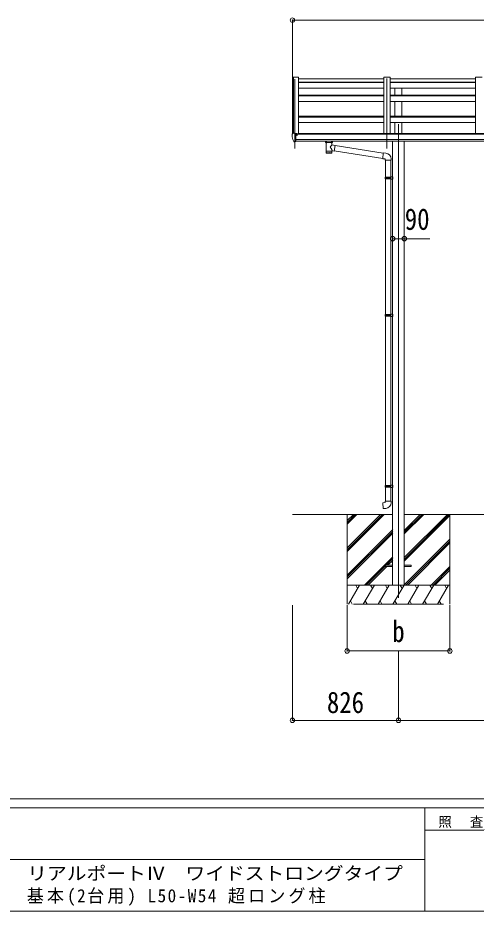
# Model space of a CAD drawing. Units: millimetres at full size, sheet at 1:35; some dimension numbers follow another scale. Extents: x -9783 to 9892, y -6828 to 6752.
# Drawn here: x 36 to 3605, y -6828 to 127 of the extents above; entities that cross this region are included whole.
import ezdxf
from ezdxf.enums import TextEntityAlignment as Align

# ---------------------------------------------------------------- set-up
doc = ezdxf.new("R2010")
doc.units = ezdxf.units.MM
doc.header["$LTSCALE"] = 35
doc.header["$PDMODE"] = 32
doc.header["$PDSIZE"] = 35
for name, color, linetype, lineweight in [('0-0_0', 7, 'Continuous', 9), ('0-1_本体', 4, 'Continuous', 9), ('0-2_部品', 7, 'Continuous', 9), ('0-8_PARTS2', 2, 'Continuous', 9), ('0-A_寸法', 6, 'Continuous', 9), ('F-0_240', 7, 'Continuous', 9)]:
    doc.layers.add(name, color=color, linetype=linetype, lineweight=lineweight)
doc.styles.add('ＭＳ ゴシック', font='')
doc.styles.get('ＭＳ ゴシック').set_extended_font_data('MS Gothic')

msp = doc.modelspace()

# ---------------------------------------------------------------- linework, layer by layer
at = {"layer": '0-0_0'}
for p, q in [((2174.19, -3739.43), (2954.99, -3739.43)), ((2600.19, -3739.43), (2600.19, -4439.43)), ((2600.19, -4000.16), (2860.92, -3739.43)), ((2600.19, -4014.3), (2875.06, -3739.43)), ((2600.19, -4028.44), (2889.2, -3739.43)), ((2600.19, -3816.31), (2677.07, -3739.43)), ((2600.19, -3802.17), (2662.93, -3739.43)), ((2600.19, -3788.02), (2648.79, -3739.43)), ((3045.39, -3739.43), (4654.99, -3739.43)), ((3045.39, -4075.45), (3381.42, -3739.43)), ((3045.39, -4089.6), (3395.56, -3739.43)), ((3045.39, -3891.61), (3197.57, -3739.43)), ((3045.39, -3877.47), (3183.43, -3739.43)), ((3045.39, -3863.32), (3169.29, -3739.43)), ((3045.39, -4103.74), (3400.19, -3748.94)), ((3400.19, -3739.43), (3400.19, -4439.43)), ((2600.19, -4212.29), (2954.99, -3857.49)), ((2600.19, -4226.43), (2954.99, -3871.63)), ((2600.19, -4240.57), (2954.99, -3885.77)), ((3045.39, -4287.59), (3400.19, -3932.79)), ((3057.69, -4289.43), (3400.19, -3946.93)), ((3071.83, -4289.43), (3400.19, -3961.07)), ((2735.18, -4289.43), (2954.99, -4069.62)), ((2903.84, -4134.92), (2954.99, -4083.76)), ((2917.98, -4134.92), (2954.99, -4097.9)), ((2749.32, -4289.43), (2900.19, -4138.56)), ((2763.47, -4289.43), (2908.98, -4143.92)), ((3255.68, -4289.43), (3400.19, -4144.92)), ((3269.82, -4289.43), (3400.19, -4159.06)), ((3283.97, -4289.43), (3400.19, -4173.2)), ((3400.19, -4289.43), (2600.19, -4289.43)), ((2610.48, -4439.43), (2697.08, -4289.43)), ((2682.08, -4315.41), (2667.08, -4289.43)), ((2725.95, -4439.43), (2812.55, -4289.43)), ((2797.55, -4315.41), (2782.55, -4289.43)), ((2841.42, -4439.43), (2928.02, -4289.43)), ((2913.02, -4315.41), (2898.02, -4289.43)), ((2956.89, -4439.43), (3043.49, -4289.43)), ((3028.49, -4315.41), (3013.49, -4289.43)), ((3072.36, -4439.43), (3158.96, -4289.43)), ((3143.96, -4315.41), (3128.96, -4289.43)), ((3187.83, -4439.43), (3274.43, -4289.43)), ((3244.43, -4289.43), (3259.43, -4315.41)), ((3303.3, -4439.43), (3389.9, -4289.43)), ((3359.9, -4289.43), (3374.9, -4315.41)), ((2625.48, -4413.45), (2640.48, -4439.43)), ((2650.19, -4439.43), (3350.19, -4439.43)), ((2740.95, -4413.45), (2755.95, -4439.43)), ((2856.42, -4413.45), (2871.42, -4439.43)), ((2971.89, -4413.45), (2986.89, -4439.43)), ((3087.36, -4413.45), (3102.36, -4439.43)), ((3202.83, -4413.45), (3217.83, -4439.43)), ((3318.3, -4413.45), (3333.3, -4439.43))]:
    msp.add_line(p, q, dxfattribs=at)
at = {"layer": '0-1_本体'}
for p, q in [((2174, -335.52), (2173.99, -776.58)), ((2174.94, -334.64), (2182.77, -334.23)), ((2182.99, -334.31), (2182.99, -770.03)), ((2183.07, -334.42), (2183.69, -336.04)), ((2220.99, -334.22), (2220.99, -779.84)), ((2220.99, -347.22), (2884.99, -347.22)), ((2884.99, -334.22), (2884.99, -773.31)), ((2934.99, -334.22), (2884.99, -334.22)), ((2934.99, -334.22), (2934.99, -773.31)), ((2934.99, -347.22), (3600.99, -347.22)), ((3600.99, -334.22), (3600.99, -773.31)), ((3650.99, -334.22), (3600.99, -334.22)), ((2220.99, -373.89), (2884.99, -373.89)), ((2220.99, -376.51), (2884.99, -376.51)), ((2934.99, -373.89), (3600.99, -373.89)), ((2934.99, -376.51), (3600.99, -376.51)), ((2220.99, -421.25), (2884.99, -421.25)), ((2220.99, -474.9), (2884.99, -474.9)), ((2220.99, -480.55), (2884.99, -480.55)), ((2934.99, -421.25), (3600.99, -421.25)), ((2934.99, -474.9), (3600.99, -474.9)), ((2934.99, -480.55), (3600.99, -480.55)), ((2972.49, -474.98), (2972.49, -421.25)), ((3027.49, -474.98), (3027.49, -421.25)), ((2220.99, -524.54), (2884.99, -524.54)), ((2934.99, -524.54), (3600.99, -524.54)), ((2972.49, -638.63), (2972.49, -524.54)), ((3027.49, -638.63), (3027.49, -524.54)), ((2220.99, -638.53), (2884.99, -638.53)), ((2220.99, -645.43), (2884.99, -645.43)), ((2220.99, -688.98), (2884.99, -688.98)), ((2934.99, -638.53), (3600.99, -638.53)), ((2934.99, -645.43), (3600.99, -645.43)), ((2934.99, -688.98), (3600.99, -688.98)), ((2972.49, -773.31), (2972.49, -688.98)), ((3027.49, -773.31), (3027.49, -688.98)), ((7199.49, -779.84), (2200.49, -779.84)), ((2200.49, -821.44), (7199.49, -821.44)), ((7199.49, -833.29), (2200.49, -833.21)), ((2225.99, -779.84), (2225.99, -773.31)), ((7175.99, -773.31), (2225.99, -773.31)), ((2954.79, -833.38), (2954.79, -4289.45)), ((3045.19, -833.38), (3045.19, -4289.45))]:
    msp.add_line(p, q, dxfattribs=at)
msp.add_lwpolyline([(2183.69, -770.03), (2183.69, -334.22), (2220.99, -334.22)], dxfattribs=at)
msp.add_circle((2207.96, -784.95), 3, dxfattribs=at)
for centre, radius, start, end in [((2174.99, -335.64), 1, 93, 173.32986), ((2182.79, -334.53), 0.301, 21.06327, 92.86679)]:
    msp.add_arc(centre, radius, start, end, dxfattribs=at)
at = {"layer": '0-2_部品', "color": 4}
for p, q in [((2885.19, -375.72), (2219.19, -375.72)), ((3601.19, -375.72), (2935.19, -375.72)), ((2900.19, -4134.93), (2900.19, -4143.93)), ((2900.19, -4134.93), (2955.19, -4134.93)), ((2900.19, -4143.93), (2955.19, -4143.93)), ((3045.19, -4134.93), (3100.19, -4134.93)), ((3045.19, -4143.93), (3100.19, -4143.93)), ((3100.19, -4134.93), (3100.19, -4143.93))]:
    msp.add_line(p, q, dxfattribs=at)
at = {"layer": '0-2_部品'}
for p, q in [((2172.19, -779.4), (2172.19, -780.03)), ((2179.1, -770.6), (2175.03, -776.41)), ((2186.57, -836.72), (2176.82, -821.34)), ((2194.19, -838.53), (2194.19, -770.03)), ((2195.69, -770.95), (2194.19, -770.95)), ((2200.69, -779.77), (2194.19, -779.37)), ((2195.69, -770.95), (2195.69, -777.12)), ((2205.36, -772.45), (2195.69, -771.73)), ((2195.69, -774.72), (2209.69, -774.78)), ((2205.16, -784.95), (2205.69, -784.95)), ((2205.69, -784.95), (2205.99, -784.95)), ((2206.19, -774.76), (2206.19, -772.86)), ((2210.69, -775.88), (2210.69, -779.84)), ((2432.19, -840.39), (2432.19, -833.22)), ((2486.19, -840.39), (2486.19, -833.22)), ((2192.69, -838.44), (2188.98, -838.21)), ((2192.69, -838.44), (2194.19, -838.53)), ((2194.19, -836.34), (2194.69, -836.34)), ((2194.69, -836.34), (2195.19, -835.34)), ((2200.69, -835.34), (2195.19, -835.34)), ((2436.29, -844.89), (2436.27, -925.18)), ((2482.09, -862.46), (2482.09, -844.88)), ((2507.31, -866.37), (2482.09, -862.46)), ((2507.31, -866.37), (2500.29, -911.63)), ((2880.92, -926.31), (2507.01, -868.31)), ((2482.11, -925.18), (2482.09, -908.55)), ((2482.09, -908.8), (2500.29, -911.63)), ((2877.25, -968.25), (2500.57, -909.81)), ((2901.91, -926.38), (2881.08, -924.55)), ((2942.99, -982.12), (2942.99, -971.2)), ((2896.99, -982.12), (2942.99, -982.12)), ((2898.99, -981.37), (2898.99, -1113.68)), ((2940.99, -981.37), (2940.99, -1111.12)), ((2938.99, -1111.18), (2954.99, -1110.71)), ((2938.99, -1113.18), (2938.99, -1111.18)), ((2954.99, -1110.71), (2954.99, -1128.65)), ((2896.99, -1115.68), (2897.99, -1113.68)), ((2896.99, -1115.68), (2940.99, -1115.68)), ((2896.99, -1115.68), (2896.99, -1123.68)), ((2896.99, -1123.68), (2940.99, -1123.68)), ((2896.99, -1123.68), (2897.99, -1125.68)), ((2897.99, -1113.68), (2940.99, -1113.68)), ((2897.99, -1125.68), (2940.99, -1125.68)), ((2898.99, -1125.68), (2898.99, -2183.43)), ((2936.51, -1115.68), (2936.08, -1113.68)), ((2938.99, -1113.18), (2940.99, -1113.18)), ((2938.99, -1128.18), (2938.99, -1126.18)), ((2938.99, -1128.18), (2954.99, -1128.65)), ((2940.99, -1128.24), (2940.99, -2180.87)), ((2896.99, -2185.43), (2897.99, -2183.43)), ((2896.99, -2185.43), (2940.99, -2185.43)), ((2896.99, -2185.43), (2896.99, -2193.43)), ((2896.99, -2193.43), (2940.99, -2193.43)), ((2896.99, -2193.43), (2897.99, -2195.43)), ((2897.99, -2183.43), (2940.99, -2183.43)), ((2897.99, -2195.43), (2940.99, -2195.43)), ((2898.99, -2195.43), (2898.99, -3515.03)), ((2936.51, -2185.43), (2936.08, -2183.43)), ((2938.99, -2180.93), (2954.99, -2180.45)), ((2938.99, -2182.93), (2938.99, -2180.93)), ((2938.99, -2182.93), (2940.99, -2182.93)), ((2938.99, -2197.93), (2938.99, -2195.93)), ((2938.99, -2197.93), (2954.99, -2198.4)), ((2940.99, -2197.98), (2940.99, -3512.47)), ((2954.99, -2180.45), (2954.99, -2198.4)), ((2896.99, -3517.03), (2897.99, -3515.03)), ((2896.99, -3517.03), (2940.99, -3517.03)), ((2896.99, -3517.03), (2896.99, -3525.03)), ((2896.99, -3525.03), (2940.99, -3525.03)), ((2896.99, -3525.03), (2897.99, -3527.03)), ((2897.99, -3515.03), (2940.99, -3515.03)), ((2897.99, -3527.03), (2940.99, -3527.03)), ((2898.99, -3527.03), (2898.99, -3637.03)), ((2936.51, -3517.03), (2936.08, -3515.03)), ((2938.99, -3512.53), (2954.99, -3512.05)), ((2938.99, -3514.53), (2938.99, -3512.53)), ((2938.99, -3514.53), (2940.99, -3514.53)), ((2938.99, -3529.53), (2938.99, -3527.53)), ((2938.99, -3529.53), (2954.99, -3530)), ((2940.99, -3529.58), (2940.99, -3637.03)), ((2954.99, -3512.05), (2954.99, -3530)), ((2896.99, -3637.03), (2942.99, -3637.03)), ((2896.99, -3647.03), (2896.99, -3637.03)), ((2942.99, -3637.03), (2942.99, -3647.94))]:
    msp.add_line(p, q, dxfattribs=at)
for points in [[(2194.19, -770.03), (2182.19, -770.03), (2179.86, -770.18)], [(2194.19, -824.64), (2197.35, -824.24), (2200.69, -823.81)], [(2200.69, -835.34), (2200.69, -777.12), (2195.69, -777.12)], [(2205.36, -772.45), (2205.53, -772.47), (2205.69, -772.5), (2205.83, -772.54), (2205.96, -772.59), (2206.06, -772.65), (2206.13, -772.72), (2206.18, -772.79), (2206.19, -772.86)], [(2205.99, -783.76), (2205.99, -784.95), (2210.69, -784.95)], [(2210.69, -783.33), (2210.69, -784.95), (2211.16, -784.95)], [(2432.23, -840.44), (2432.21, -840.09), (2432.45, -839.13), (2432.97, -838.25), (2433.78, -837.41), (2434.89, -836.61), (2436.29, -835.89)], [(2432.23, -840.33), (2432.21, -840.69), (2432.45, -841.64), (2432.97, -842.53), (2433.78, -843.37), (2434.89, -844.16), (2436.29, -844.89)], [(2482.09, -835.9), (2482.32, -835.99), (2483.68, -836.73), (2484.79, -837.57), (2485.55, -838.44), (2486.01, -839.34), (2486.18, -840.23)], [(2482.09, -844.88), (2482.32, -844.78), (2483.68, -844.05), (2484.79, -843.2), (2485.55, -842.33), (2486.01, -841.44), (2486.18, -840.55)], [(2881.08, -924.55), (2877.07, -970.38), (2896.99, -972.12), (2896.99, -982.12)], [(2936.51, -1115.68), (2936.51, -1123.68), (2936.08, -1125.68)], [(2938.99, -1126.18), (2940.99, -1126.18), (2940.99, -1113.18)], [(2936.51, -2185.43), (2936.51, -2193.43), (2936.08, -2195.43)], [(2938.99, -2195.93), (2940.99, -2195.93), (2940.99, -2182.93)], [(2936.51, -3517.03), (2936.51, -3525.03), (2936.08, -3527.03)], [(2938.99, -3527.53), (2940.99, -3527.53), (2940.99, -3514.53)], [(2901.91, -3692.77), (2881.08, -3694.59), (2877.07, -3648.77), (2896.99, -3647.03)]]:
    msp.add_lwpolyline(points, dxfattribs=at)
for centre, radius, start, end in [((2175.19, -779.4), 3, 93, 180), ((2364.68, -780.03), 192.49, 180.0008, 192.1233), ((2179.42, -819.84), 3, 191.83348, 210), ((2179.92, -771.17), 1, 93.5, 145), ((2208.19, -784.95), 2.5, 151.64236, 180), ((2208.19, -784.95), 2.5, 0, 151.64236), ((2449.26, -885.6), 51.38, 92.46126, 104.61963), ((2459.2, -989.74), 155.94, 85.53149, 94.46851), ((2469.15, -885.6), 51.38, 75.38037, 87.53874), ((2189.17, -835.22), 3, 210, 266.5), ((2897.99, -971.2), 45, 0, 85), ((2897.99, -3647.94), 45, 275, 0)]:
    msp.add_arc(centre, radius, start, end, dxfattribs=at)
for centre, major_axis, ratio, start_param, end_param in [((2209.69, -775.88), (-0.02, 1.1), 0.906239, 4.6917496, 6.2625459), ((2459.19, -846.08), (-22.91, -0.42), 0.072511, 4.711586, 6.2823824), ((2459.21, -844.45), (-22.91, -0.42), 0.072511, 4.711586, 6.2823824), ((2459.17, -844.46), (22.92, -0.42), 0.07247, 0.0008089, 1.5716053), ((2459.17, -846.08), (22.92, -0.42), 0.07247, 0.0008089, 1.5716053), ((2459.19, -882.01), (-22.81, 26.62), 0.234429, 3.1563334, 4.5976381), ((2461.74, -884.66), (20.32, 22.25), 0.045535, 4.9756507, 6.2441899), ((2470.19, -840.39), (16, 0), 0.361356, 0, 0.0194874), ((2470.19, -840.39), (16, 0), 0.361356, 6.2636979, 6.2831853), ((2459.19, -925.18), (22.92, 0), 0.101955, 6.2829723, 9.4248207), ((2459.19, -925.18), (22.92, 0), 0.101955, 3.1415499, 6.2833984), ((2459.19, -912.74), (22.91, 0), 0.122865, 6.2831853, 9.424778)]:
    msp.add_ellipse(centre, major_axis=major_axis, ratio=ratio, start_param=start_param, end_param=end_param, dxfattribs=at)
at = {"layer": '0-8_PARTS2'}
for p, q in [((2910.19, -889.36), (2910.19, -345.52)), ((2194.19, -349.5), (2194.19, -889.36)), ((3000.19, -700.56), (3000.19, -4389.46))]:
    msp.add_line(p, q, dxfattribs=at)
at = {"layer": '0-A_寸法'}
for p, q in [((2174.19, 109.14), (2174.19, -345.52)), ((2174.19, 109.14), (7226.19, 109.14)), ((2954.99, -1592.8), (3045.39, -1592.8)), ((3045.39, -1592.8), (3245.39, -1592.8)), ((2174.19, -5342.82), (2174.19, -4445.91)), ((2600.19, -4802.45), (2600.19, -4445.91)), ((3400.19, -4802.45), (3400.19, -4445.91)), ((2600.19, -4802.45), (3400.19, -4802.45)), ((3000.19, -5342.82), (3000.19, -4802.45)), ((2174.19, -5342.82), (3000.19, -5342.82)), ((3000.19, -5342.82), (4700.19, -5342.82))]:
    msp.add_line(p, q, dxfattribs=at)
for p in [(2174.19, 109.14), (2954.99, -1592.8), (3045.39, -1592.8), (2600.19, -4802.45), (3400.19, -4802.45), (2174.19, -5342.82), (3000.19, -5342.82)]:
    msp.add_point(p, dxfattribs=at)
at = {"layer": 'F-0_240', "color": 5}
for p, q in [((-9783.03, -5953.1), (9396.97, -5953.1)), ((-9783.03, -6023.1), (6285.75, -6023.1)), ((3205.75, -6023.1), (3205.75, -6828.1)), ((3205.75, -6198.1), (5305.75, -6198.1)), ((-3969.25, -6425.6), (3205.75, -6425.6)), ((-9783.03, -6828.1), (9396.97, -6828.1))]:
    msp.add_line(p, q, dxfattribs=at)

# ---------------------------------------------------------------- texts
at = {"layer": '0-A_寸法', "color": 7, "style": 'ＭＳ ゴシック', "width": 0.85}
for s, p in [('90', (3049.14, -1573.8)), ('b', (2952.07, -4783.45)), ('826', (2442.81, -5335.82))]:
    msp.add_text(s, height=166.8, dxfattribs=at).set_placement(p, align=Align.BOTTOM_LEFT)
at = {"layer": 'F-0_240', "style": 'ＭＳ ゴシック', "width": 1.1}
msp.add_text('リアルポートⅣ\u3000ワイドストロングタイプ', height=102.6, dxfattribs=at).set_placement((109.35, -6616.22), align=Align.BOTTOM_LEFT)
at = {"layer": 'F-0_240', "attachment_point": 7, "style": 'ＭＳ ゴシック'}
for s, insert, char_height in [('\\T1.17;照\u3000査', (3310.76, -6180.6), 76.98), ('\\T1.18;\\W0.95;基本(2台用)\\~L50-W54\\~超ロング柱', (105.77, -6786.55), 102.6)]:
    msp.add_mtext(s, dxfattribs=dict(at, insert=insert, char_height=char_height))

doc.saveas('drawing.dxf')
